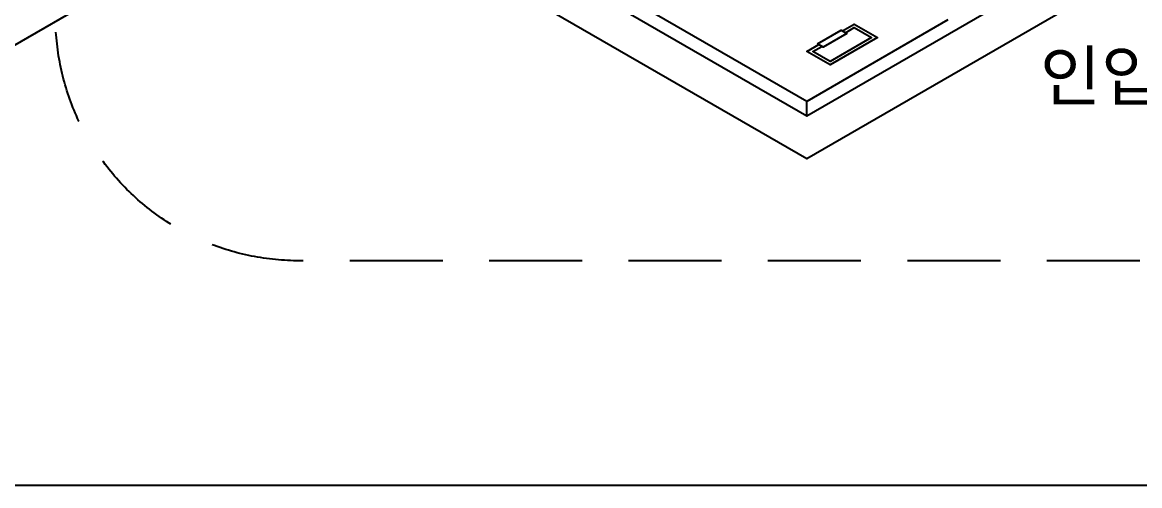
# Model space of a CAD drawing. Extents: x -8229 to 17635, y -14242 to -4883.
# Drawn here: x 1299 to 3589, y -14242 to -13292 of the extents above; entities that cross this region are included whole.
import ezdxf

# ---------------------------------------------------------------- set-up
doc = ezdxf.new("R2010")
doc.units = 0
doc.header["$LTSCALE"] = 100
doc.header["$MEASUREMENT"] = 0
doc.linetypes.add('HIDDEN', pattern=[9.525, 6.35, -3.175])
for name, color, linetype in [('TN-MANH', 4, 'CONTINUOUS'), ('TN-XXXX', 3, 'CONTINUOUS'), ('TT-LEAT', 3, 'CONTINUOUS'), ('TX-PAPR', 2, 'CONTINUOUS'), ('TZ-BASE', 253, 'CONTINUOUS')]:
    doc.layers.add(name, color=color, linetype=linetype)
doc.styles.get("Standard").update_dxf_attribs({"font": 'GulimChe.ttf'})

msp = doc.modelspace()

# ---------------------------------------------------------------- linework, layer by layer
at = {"layer": 'TN-MANH', "flags": 128}
for points in [[(2121.4, -13118.4), (3244.1, -12470.2), (4029.6, -12923.7), (2906.9, -13571.9), (2121.4, -13118.4)], [(3196.1, -13287.3), (2906.9, -13454.3), (2273.1, -13088.4), (2560.2, -12922.6)], [(3877.8, -12923.7), (2906.9, -13484.3), (2273.1, -13118.4)], [(2979.8, -13309.8), (3004.1, -13295.8), (3051.6, -13323.2), (2954.5, -13379.3), (2907, -13351.8), (2931.2, -13337.8)], [(2986, -13313.3), (3004.1, -13302.9), (3039.2, -13323.2), (2954.5, -13372.1), (2919.3, -13351.8), (2937.4, -13341.4)], [(2906.9, -13484.3), (2906.9, -13454.3)]]:
    msp.add_lwpolyline(points, dxfattribs=at)
msp.add_lwpolyline([(2928.6, -13336.3), (2977.1, -13308.2), (2989, -13315.1), (2940.5, -13343.1)], close=True, dxfattribs=at)
at = {"layer": 'TN-XXXX', "linetype": 'HIDDEN', "ltscale": 0.3, "flags": 128}
msp.add_lwpolyline([(1866.9, -9577.3), (4341.4, -9577.3, -0.414214), (4841.4, -10077.3), (4841.4, -13280.8, -0.414214), (4341.4, -13780.8), (1866.9, -13780.8, -0.414214), (1366.9, -13280.8), (1366.9, -10077.3, -0.414214)], format="xyb", close=True, dxfattribs=at)
at = {"layer": 'TX-PAPR'}
msp.add_lwpolyline([(-1780.1, -6501.6), (10159.9, -6501.6), (10159.9, -14241.6), (-1780.1, -14241.6)], close=True, dxfattribs=at)
at = {"layer": 'TZ-BASE', "flags": 128}
msp.add_lwpolyline([(2403.8, -12691.5), (316, -13896.9)], dxfattribs=at)

# ---------------------------------------------------------------- texts
at = {"layer": 'TT-LEAT'}
msp.add_text('인입용2호', height=100, dxfattribs=at).set_placement((3384.4, -13452))

doc.saveas('drawing.dxf')
